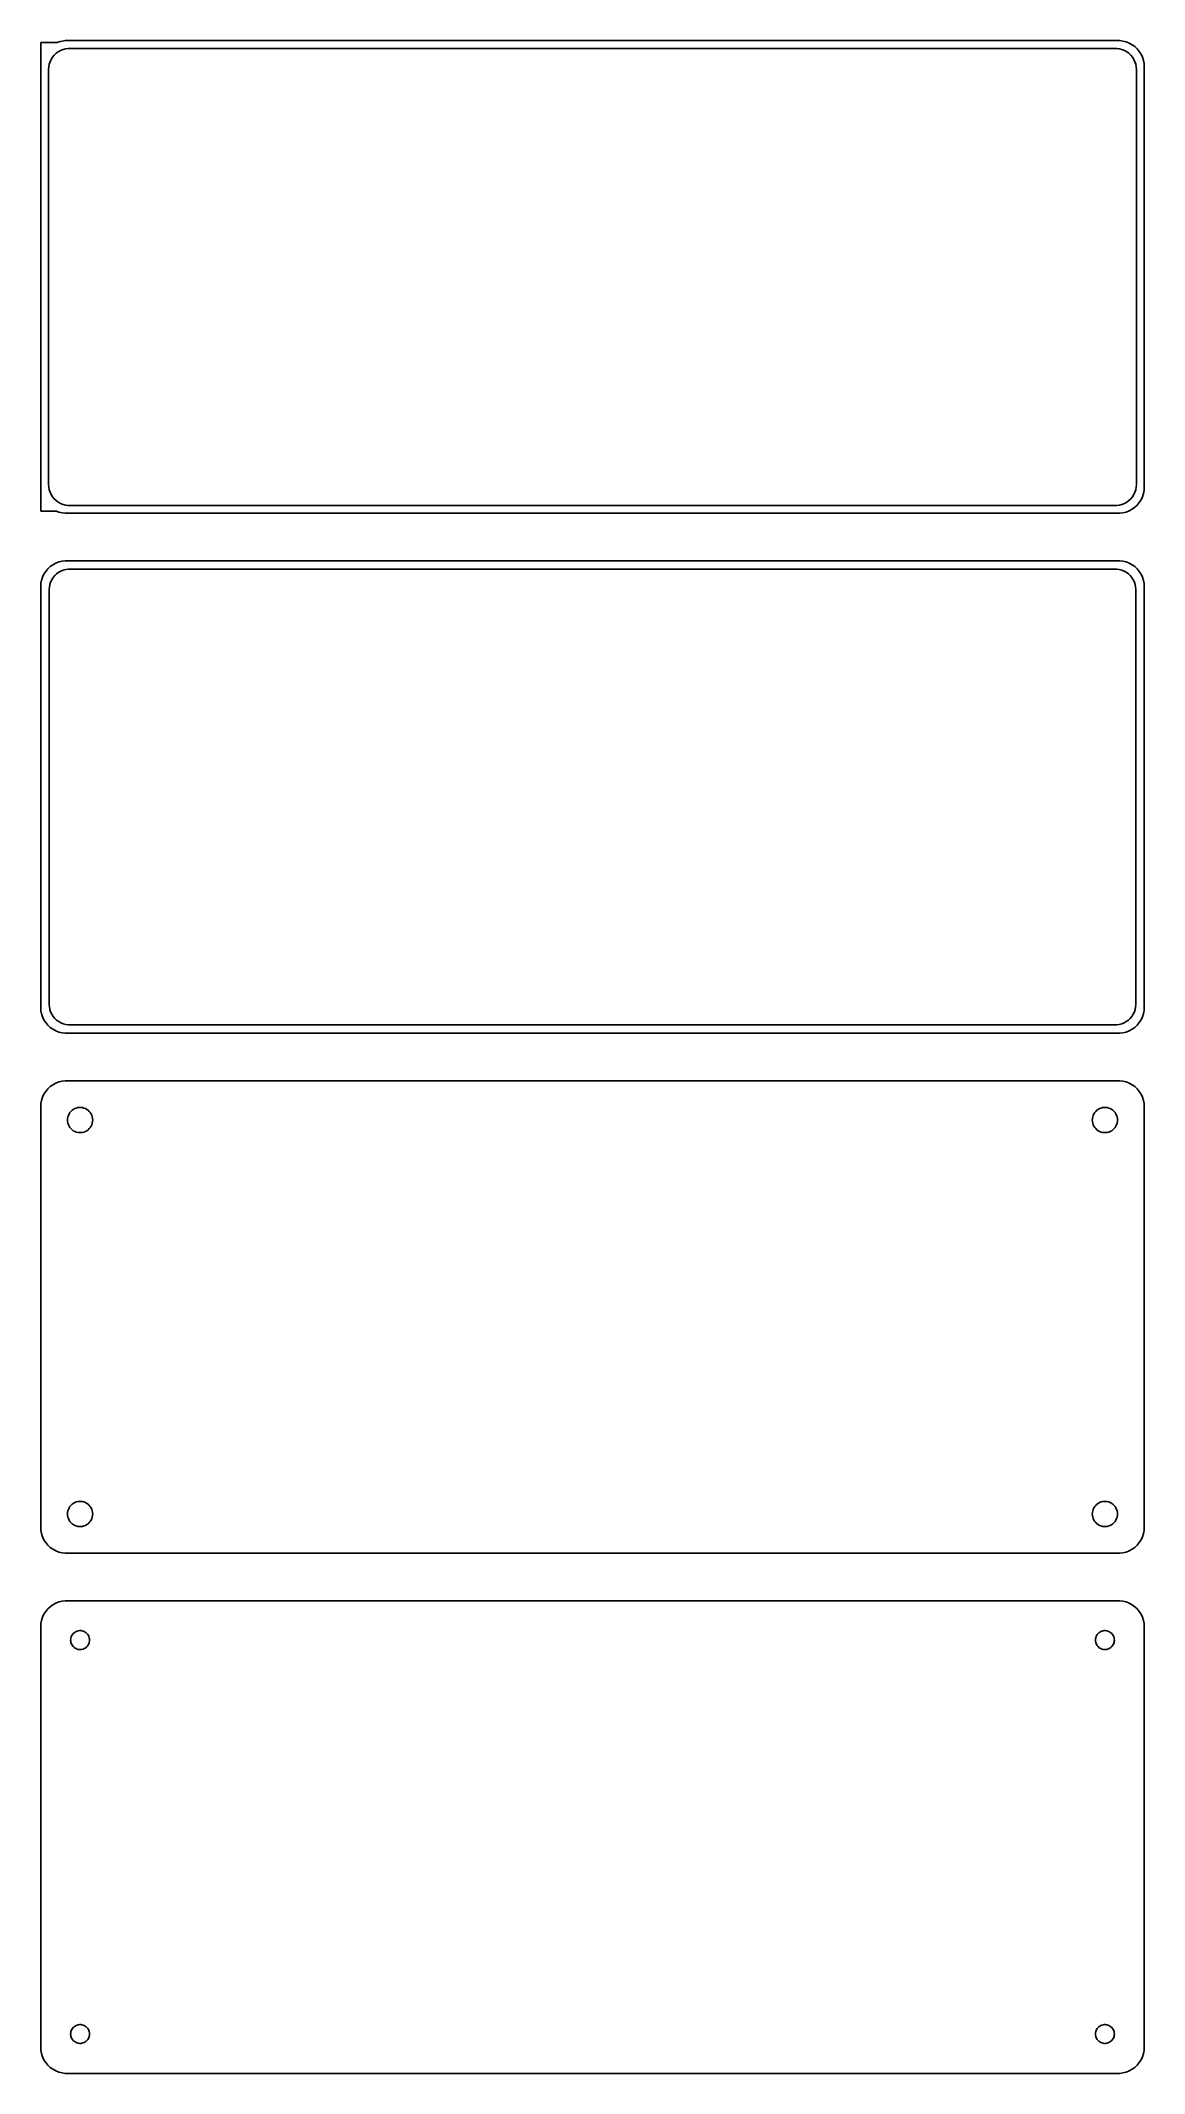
# Model space of a CAD drawing. Header units: metres. Extents: x -105 to 105, y 252 to 639.
import ezdxf

# ---------------------------------------------------------------- set-up
doc = ezdxf.new("R2010")
doc.units = ezdxf.units.M

msp = doc.modelspace()

# ---------------------------------------------------------------- linework, layer by layer
for p, q in [((-102, 638.615), (-105, 638.615)), ((-105, 638.615), (-105, 549.385)), ((-101.545, 638.755), (-102, 638.575)), ((-102, 638.575), (-102, 638.615)), ((-100.937, 638.911), (-101.545, 638.755)), ((-100.314, 638.99), (-100.937, 638.911)), ((100.314, 638.99), (-100.314, 638.99)), ((100.937, 638.911), (100.314, 638.99)), ((101.545, 638.755), (100.937, 638.911)), ((102.129, 638.524), (101.545, 638.755)), ((102.679, 638.222), (102.129, 638.524)), ((-103.374, 634.495), (-103.219, 634.972)), ((-103.219, 634.972), (-103.005, 635.427)), ((-103.005, 635.427), (-102.736, 635.851)), ((-102.736, 635.851), (-102.416, 636.238)), ((-102.416, 636.238), (-102.05, 636.582)), ((-102.05, 636.582), (-101.643, 636.877)), ((-101.643, 636.877), (-101.203, 637.119)), ((-101.203, 637.119), (-100.736, 637.304)), ((-100.736, 637.304), (-100.25, 637.429)), ((-100.25, 637.429), (-99.7512, 637.492)), ((-99.7512, 637.492), (99.7512, 637.492)), ((99.7512, 637.492), (100.25, 637.429)), ((100.25, 637.429), (100.736, 637.304)), ((100.736, 637.304), (101.203, 637.119)), ((101.203, 637.119), (101.643, 636.877)), ((101.643, 636.877), (102.05, 636.582)), ((102.05, 636.582), (102.416, 636.238)), ((102.416, 636.238), (102.736, 635.851)), ((103.187, 637.853), (102.679, 638.222)), ((102.736, 635.851), (103.005, 635.427)), ((103.005, 635.427), (103.219, 634.972)), ((103.645, 637.423), (103.187, 637.853)), ((103.219, 634.972), (103.374, 634.495)), ((104.045, 636.939), (103.645, 637.423)), ((104.382, 636.409), (104.045, 636.939)), ((104.649, 635.841), (104.382, 636.409)), ((104.843, 635.243), (104.649, 635.841)), ((104.961, 634.627), (104.843, 635.243)), ((-103.5, 633.5), (-103.468, 634.001)), ((-103.5, 554.5), (-103.5, 633.5)), ((-103.468, 634.001), (-103.374, 634.495)), ((103.374, 634.495), (103.468, 634.001)), ((103.468, 634.001), (103.5, 633.5)), ((103.5, 633.5), (103.5, 554.5)), ((105, 634), (104.961, 634.627)), ((105, 554), (105, 634)), ((-103.468, 553.999), (-103.5, 554.5)), ((-103.374, 553.505), (-103.468, 553.999)), ((-103.219, 553.028), (-103.374, 553.505)), ((103.374, 553.505), (103.219, 553.028)), ((103.468, 553.999), (103.374, 553.505)), ((103.5, 554.5), (103.468, 553.999)), ((104.961, 553.373), (105, 554)), ((-103.005, 552.573), (-103.219, 553.028)), ((-102.736, 552.149), (-103.005, 552.573)), ((-102.416, 551.762), (-102.736, 552.149)), ((-102.05, 551.418), (-102.416, 551.762)), ((-101.643, 551.123), (-102.05, 551.418)), ((-101.203, 550.881), (-101.643, 551.123)), ((-100.736, 550.696), (-101.203, 550.881)), ((-100.25, 550.571), (-100.736, 550.696)), ((-99.7512, 550.508), (-100.25, 550.571)), ((99.7512, 550.508), (-99.7512, 550.508)), ((100.25, 550.571), (99.7512, 550.508)), ((100.736, 550.696), (100.25, 550.571)), ((101.203, 550.881), (100.736, 550.696)), ((101.643, 551.123), (101.203, 550.881)), ((102.05, 551.418), (101.643, 551.123)), ((102.416, 551.762), (102.05, 551.418)), ((102.129, 549.476), (102.679, 549.778)), ((102.736, 552.149), (102.416, 551.762)), ((102.679, 549.778), (103.187, 550.147)), ((103.005, 552.573), (102.736, 552.149)), ((103.219, 553.028), (103.005, 552.573)), ((103.187, 550.147), (103.645, 550.577)), ((103.645, 550.577), (104.045, 551.061)), ((104.045, 551.061), (104.382, 551.591)), ((104.382, 551.591), (104.649, 552.159)), ((104.649, 552.159), (104.843, 552.757)), ((104.843, 552.757), (104.961, 553.373)), ((-105, 549.385), (-102, 549.385)), ((-102, 549.385), (-102, 549.425)), ((-102, 549.425), (-101.545, 549.245)), ((-101.545, 549.245), (-100.937, 549.089)), ((-100.937, 549.089), (-100.314, 549.01)), ((-100.314, 549.01), (100.314, 549.01)), ((100.314, 549.01), (100.937, 549.089)), ((100.937, 549.089), (101.545, 549.245)), ((101.545, 549.245), (102.129, 549.476)), ((-104.045, 537.939), (-104.382, 537.409)), ((-103.645, 538.423), (-104.045, 537.939)), ((-103.187, 538.853), (-103.645, 538.423)), ((-102.679, 539.222), (-103.187, 538.853)), ((-102.129, 539.524), (-102.679, 539.222)), ((-101.545, 539.755), (-102.129, 539.524)), ((-101.575, 537.77), (-101.149, 538.004)), ((-100.937, 539.911), (-101.545, 539.755)), ((-101.149, 538.004), (-100.697, 538.183)), ((-100.314, 539.99), (-100.937, 539.911)), ((-100.697, 538.183), (-100.226, 538.304)), ((100.314, 539.99), (-100.314, 539.99)), ((-100.226, 538.304), (-99.7432, 538.365)), ((-99.7432, 538.365), (99.7432, 538.365)), ((99.7432, 538.365), (100.226, 538.304)), ((100.226, 538.304), (100.697, 538.183)), ((100.937, 539.911), (100.314, 539.99)), ((100.697, 538.183), (101.149, 538.004)), ((101.545, 539.755), (100.937, 539.911)), ((101.149, 538.004), (101.575, 537.77)), ((102.129, 539.524), (101.545, 539.755)), ((102.679, 539.222), (102.129, 539.524)), ((103.187, 538.853), (102.679, 539.222)), ((103.645, 538.423), (103.187, 538.853)), ((104.045, 537.939), (103.645, 538.423)), ((104.382, 537.409), (104.045, 537.939)), ((-104.9, 535.944), (-105, 535.944)), ((-105, 535.944), (-105, 454.056)), ((-104.843, 536.243), (-104.9, 535.944)), ((-104.649, 536.841), (-104.843, 536.243)), ((-104.382, 537.409), (-104.649, 536.841)), ((-103.373, 534.5), (-103.342, 534.985)), ((-103.373, 455.5), (-103.373, 534.5)), ((-103.342, 534.985), (-103.251, 535.463)), ((-103.251, 535.463), (-103.101, 535.926)), ((-103.101, 535.926), (-102.894, 536.366)), ((-102.894, 536.366), (-102.633, 536.776)), ((-102.633, 536.776), (-102.323, 537.151)), ((-102.323, 537.151), (-101.969, 537.484)), ((-101.969, 537.484), (-101.575, 537.77)), ((101.575, 537.77), (101.969, 537.484)), ((101.969, 537.484), (102.323, 537.151)), ((102.323, 537.151), (102.633, 536.776)), ((102.633, 536.776), (102.894, 536.366)), ((102.894, 536.366), (103.101, 535.926)), ((103.101, 535.926), (103.251, 535.463)), ((103.251, 535.463), (103.342, 534.985)), ((103.342, 534.985), (103.373, 534.5)), ((103.373, 534.5), (103.373, 455.5)), ((104.649, 536.841), (104.382, 537.409)), ((104.843, 536.243), (104.649, 536.841)), ((104.961, 535.627), (104.843, 536.243)), ((105, 535), (104.961, 535.627)), ((105, 455), (105, 535)), ((-105, 454.056), (-104.9, 454.056)), ((-104.9, 454.056), (-104.843, 453.757)), ((-104.843, 453.757), (-104.649, 453.159)), ((-104.649, 453.159), (-104.382, 452.591)), ((-103.342, 455.015), (-103.373, 455.5)), ((-103.251, 454.537), (-103.342, 455.015)), ((-103.101, 454.074), (-103.251, 454.537)), ((-102.894, 453.634), (-103.101, 454.074)), ((-102.633, 453.224), (-102.894, 453.634)), ((-102.323, 452.849), (-102.633, 453.224)), ((-101.969, 452.516), (-102.323, 452.849)), ((102.323, 452.849), (101.969, 452.516)), ((102.633, 453.224), (102.323, 452.849)), ((102.894, 453.634), (102.633, 453.224)), ((103.101, 454.074), (102.894, 453.634)), ((103.251, 454.537), (103.101, 454.074)), ((103.342, 455.015), (103.251, 454.537)), ((103.373, 455.5), (103.342, 455.015)), ((104.382, 452.591), (104.649, 453.159)), ((104.649, 453.159), (104.843, 453.757)), ((104.843, 453.757), (104.961, 454.373)), ((104.961, 454.373), (105, 455)), ((-104.382, 452.591), (-104.045, 452.061)), ((-104.045, 452.061), (-103.645, 451.577)), ((-103.645, 451.577), (-103.187, 451.147)), ((-103.187, 451.147), (-102.679, 450.778)), ((-102.679, 450.778), (-102.129, 450.476)), ((-102.129, 450.476), (-101.545, 450.245)), ((-101.575, 452.23), (-101.969, 452.516)), ((-101.149, 451.996), (-101.575, 452.23)), ((-101.545, 450.245), (-100.937, 450.089)), ((-100.697, 451.817), (-101.149, 451.996)), ((-100.937, 450.089), (-100.314, 450.01)), ((-100.226, 451.696), (-100.697, 451.817)), ((-100.314, 450.01), (100.314, 450.01)), ((-99.7432, 451.635), (-100.226, 451.696)), ((99.7432, 451.635), (-99.7432, 451.635)), ((100.226, 451.696), (99.7432, 451.635)), ((100.697, 451.817), (100.226, 451.696)), ((100.314, 450.01), (100.937, 450.089)), ((101.149, 451.996), (100.697, 451.817)), ((100.937, 450.089), (101.545, 450.245)), ((101.575, 452.23), (101.149, 451.996)), ((101.545, 450.245), (102.129, 450.476)), ((101.969, 452.516), (101.575, 452.23)), ((102.129, 450.476), (102.679, 450.778)), ((102.679, 450.778), (103.187, 451.147)), ((103.187, 451.147), (103.645, 451.577)), ((103.645, 451.577), (104.045, 452.061)), ((104.045, 452.061), (104.382, 452.591)), ((-104.649, 437.841), (-104.843, 437.243)), ((-104.382, 438.409), (-104.649, 437.841)), ((-104.045, 438.939), (-104.382, 438.409)), ((-103.645, 439.423), (-104.045, 438.939)), ((-103.187, 439.853), (-103.645, 439.423)), ((-102.679, 440.222), (-103.187, 439.853)), ((-102.129, 440.524), (-102.679, 440.222)), ((-101.545, 440.755), (-102.129, 440.524)), ((-100.937, 440.911), (-101.545, 440.755)), ((-100.314, 440.99), (-100.937, 440.911)), ((100.314, 440.99), (-100.314, 440.99)), ((100.937, 440.911), (100.314, 440.99)), ((101.545, 440.755), (100.937, 440.911)), ((102.129, 440.524), (101.545, 440.755)), ((102.679, 440.222), (102.129, 440.524)), ((103.187, 439.853), (102.679, 440.222)), ((103.645, 439.423), (103.187, 439.853)), ((104.045, 438.939), (103.645, 439.423)), ((104.382, 438.409), (104.045, 438.939)), ((104.649, 437.841), (104.382, 438.409)), ((104.843, 437.243), (104.649, 437.841)), ((-104.961, 436.627), (-105, 436)), ((-105, 436), (-105, 356)), ((-104.843, 437.243), (-104.961, 436.627)), ((-99.9, 433.5), (-99.8811, 433.801)), ((-99.8811, 433.199), (-99.9, 433.5)), ((-99.8811, 433.801), (-99.8246, 434.097)), ((-99.8246, 434.097), (-99.7315, 434.383)), ((-99.7315, 434.383), (-99.6031, 434.656)), ((-99.6031, 434.656), (-99.4416, 434.911)), ((-99.4416, 434.911), (-99.2495, 435.143)), ((-99.2495, 435.143), (-99.0298, 435.349)), ((-99.0298, 435.349), (-98.786, 435.526)), ((-98.786, 435.526), (-98.5219, 435.672)), ((-98.5219, 435.672), (-98.2416, 435.783)), ((-98.2416, 435.783), (-97.9497, 435.857)), ((-97.9497, 435.857), (-97.6507, 435.895)), ((-97.6507, 435.895), (-97.3493, 435.895)), ((-97.3493, 435.895), (-97.0503, 435.857)), ((-97.0503, 435.857), (-96.7584, 435.783)), ((-96.7584, 435.783), (-96.4781, 435.672)), ((-96.4781, 435.672), (-96.214, 435.526)), ((-96.214, 435.526), (-95.9702, 435.349)), ((-95.9702, 435.349), (-95.7505, 435.143)), ((-95.7505, 435.143), (-95.5583, 434.911)), ((-95.5583, 434.911), (-95.3969, 434.656)), ((-95.3969, 434.656), (-95.2685, 434.383)), ((-95.2685, 434.383), (-95.1754, 434.097)), ((-95.1754, 434.097), (-95.1189, 433.801)), ((-95.1189, 433.801), (-95.1, 433.5)), ((-95.1, 433.5), (-95.1189, 433.199)), ((95.1, 433.5), (95.1189, 433.801)), ((95.1189, 433.199), (95.1, 433.5)), ((95.1189, 433.801), (95.1754, 434.097)), ((95.1754, 434.097), (95.2685, 434.383)), ((95.2685, 434.383), (95.3969, 434.656)), ((95.3969, 434.656), (95.5583, 434.911)), ((95.5583, 434.911), (95.7505, 435.143)), ((95.7505, 435.143), (95.9702, 435.349)), ((95.9702, 435.349), (96.214, 435.526)), ((96.214, 435.526), (96.4781, 435.672)), ((96.4781, 435.672), (96.7584, 435.783)), ((96.7584, 435.783), (97.0503, 435.857)), ((97.0503, 435.857), (97.3493, 435.895)), ((97.3493, 435.895), (97.6507, 435.895)), ((97.6507, 435.895), (97.9497, 435.857)), ((97.9497, 435.857), (98.2416, 435.783)), ((98.2416, 435.783), (98.5219, 435.672)), ((98.5219, 435.672), (98.786, 435.526)), ((98.786, 435.526), (99.0298, 435.349)), ((99.0298, 435.349), (99.2495, 435.143)), ((99.2495, 435.143), (99.4416, 434.911)), ((99.4416, 434.911), (99.6031, 434.656)), ((99.6031, 434.656), (99.7315, 434.383)), ((99.7315, 434.383), (99.8246, 434.097)), ((99.8246, 434.097), (99.8811, 433.801)), ((99.8811, 433.801), (99.9, 433.5)), ((99.9, 433.5), (99.8811, 433.199)), ((104.961, 436.627), (104.843, 437.243)), ((105, 436), (104.961, 436.627)), ((105, 356), (105, 436)), ((-99.8246, 432.903), (-99.8811, 433.199)), ((-99.7315, 432.617), (-99.8246, 432.903)), ((-99.6031, 432.344), (-99.7315, 432.617)), ((-99.4416, 432.089), (-99.6031, 432.344)), ((-99.2495, 431.857), (-99.4416, 432.089)), ((-99.0298, 431.651), (-99.2495, 431.857)), ((-98.786, 431.474), (-99.0298, 431.651)), ((-98.5219, 431.328), (-98.786, 431.474)), ((-98.2416, 431.217), (-98.5219, 431.328)), ((-97.9497, 431.143), (-98.2416, 431.217)), ((-97.6507, 431.105), (-97.9497, 431.143)), ((-97.3493, 431.105), (-97.6507, 431.105)), ((-97.0503, 431.143), (-97.3493, 431.105)), ((-96.7584, 431.217), (-97.0503, 431.143)), ((-96.4781, 431.328), (-96.7584, 431.217)), ((-96.214, 431.474), (-96.4781, 431.328)), ((-95.9702, 431.651), (-96.214, 431.474)), ((-95.7505, 431.857), (-95.9702, 431.651)), ((-95.5583, 432.089), (-95.7505, 431.857)), ((-95.3969, 432.344), (-95.5583, 432.089)), ((-95.2685, 432.617), (-95.3969, 432.344)), ((-95.1754, 432.903), (-95.2685, 432.617)), ((-95.1189, 433.199), (-95.1754, 432.903)), ((95.1754, 432.903), (95.1189, 433.199)), ((95.2685, 432.617), (95.1754, 432.903)), ((95.3969, 432.344), (95.2685, 432.617)), ((95.5583, 432.089), (95.3969, 432.344)), ((95.7505, 431.857), (95.5583, 432.089)), ((95.9702, 431.651), (95.7505, 431.857)), ((96.214, 431.474), (95.9702, 431.651)), ((96.4781, 431.328), (96.214, 431.474)), ((96.7584, 431.217), (96.4781, 431.328)), ((97.0503, 431.143), (96.7584, 431.217)), ((97.3493, 431.105), (97.0503, 431.143)), ((97.6507, 431.105), (97.3493, 431.105)), ((97.9497, 431.143), (97.6507, 431.105)), ((98.2416, 431.217), (97.9497, 431.143)), ((98.5219, 431.328), (98.2416, 431.217)), ((98.786, 431.474), (98.5219, 431.328)), ((99.0298, 431.651), (98.786, 431.474)), ((99.2495, 431.857), (99.0298, 431.651)), ((99.4416, 432.089), (99.2495, 431.857)), ((99.6031, 432.344), (99.4416, 432.089)), ((99.7315, 432.617), (99.6031, 432.344)), ((99.8246, 432.903), (99.7315, 432.617)), ((99.8811, 433.199), (99.8246, 432.903)), ((-99.6031, 359.656), (-99.4416, 359.911)), ((-99.4416, 359.911), (-99.2495, 360.143)), ((-99.2495, 360.143), (-99.0298, 360.349)), ((-99.0298, 360.349), (-98.786, 360.526)), ((-98.786, 360.526), (-98.5219, 360.672)), ((-98.5219, 360.672), (-98.2416, 360.783)), ((-98.2416, 360.783), (-97.9497, 360.857)), ((-97.9497, 360.857), (-97.6507, 360.895)), ((-97.6507, 360.895), (-97.3493, 360.895)), ((-97.3493, 360.895), (-97.0503, 360.857)), ((-97.0503, 360.857), (-96.7584, 360.783)), ((-96.7584, 360.783), (-96.4781, 360.672)), ((-96.4781, 360.672), (-96.214, 360.526)), ((-96.214, 360.526), (-95.9702, 360.349)), ((-95.9702, 360.349), (-95.7505, 360.143)), ((-95.7505, 360.143), (-95.5583, 359.911)), ((-95.5583, 359.911), (-95.3969, 359.656)), ((95.3969, 359.656), (95.5583, 359.911)), ((95.5583, 359.911), (95.7505, 360.143)), ((95.7505, 360.143), (95.9702, 360.349)), ((95.9702, 360.349), (96.214, 360.526)), ((96.214, 360.526), (96.4781, 360.672)), ((96.4781, 360.672), (96.7584, 360.783)), ((96.7584, 360.783), (97.0503, 360.857)), ((97.0503, 360.857), (97.3493, 360.895)), ((97.3493, 360.895), (97.6507, 360.895)), ((97.6507, 360.895), (97.9497, 360.857)), ((97.9497, 360.857), (98.2416, 360.783)), ((98.2416, 360.783), (98.5219, 360.672)), ((98.5219, 360.672), (98.786, 360.526)), ((98.786, 360.526), (99.0298, 360.349)), ((99.0298, 360.349), (99.2495, 360.143)), ((99.2495, 360.143), (99.4416, 359.911)), ((99.4416, 359.911), (99.6031, 359.656)), ((-99.9, 358.5), (-99.8811, 358.801)), ((-99.8811, 358.199), (-99.9, 358.5)), ((-99.8811, 358.801), (-99.8246, 359.097)), ((-99.8246, 357.903), (-99.8811, 358.199)), ((-99.8246, 359.097), (-99.7315, 359.383)), ((-99.7315, 357.617), (-99.8246, 357.903)), ((-99.7315, 359.383), (-99.6031, 359.656)), ((-99.6031, 357.344), (-99.7315, 357.617)), ((-99.4416, 357.089), (-99.6031, 357.344)), ((-99.2495, 356.857), (-99.4416, 357.089)), ((-99.0298, 356.651), (-99.2495, 356.857)), ((-98.786, 356.474), (-99.0298, 356.651)), ((-98.5219, 356.328), (-98.786, 356.474)), ((-98.2416, 356.217), (-98.5219, 356.328)), ((-97.9497, 356.143), (-98.2416, 356.217)), ((-97.6507, 356.105), (-97.9497, 356.143)), ((-97.3493, 356.105), (-97.6507, 356.105)), ((-97.0503, 356.143), (-97.3493, 356.105)), ((-96.7584, 356.217), (-97.0503, 356.143)), ((-96.4781, 356.328), (-96.7584, 356.217)), ((-96.214, 356.474), (-96.4781, 356.328)), ((-95.9702, 356.651), (-96.214, 356.474)), ((-95.7505, 356.857), (-95.9702, 356.651)), ((-95.5583, 357.089), (-95.7505, 356.857)), ((-95.3969, 357.344), (-95.5583, 357.089)), ((-95.3969, 359.656), (-95.2685, 359.383)), ((-95.2685, 357.617), (-95.3969, 357.344)), ((-95.2685, 359.383), (-95.1754, 359.097)), ((-95.1754, 357.903), (-95.2685, 357.617)), ((-95.1754, 359.097), (-95.1189, 358.801)), ((-95.1189, 358.199), (-95.1754, 357.903)), ((-95.1189, 358.801), (-95.1, 358.5)), ((-95.1, 358.5), (-95.1189, 358.199)), ((95.1, 358.5), (95.1189, 358.801)), ((95.1189, 358.199), (95.1, 358.5)), ((95.1189, 358.801), (95.1754, 359.097)), ((95.1754, 357.903), (95.1189, 358.199)), ((95.1754, 359.097), (95.2685, 359.383)), ((95.2685, 357.617), (95.1754, 357.903)), ((95.2685, 359.383), (95.3969, 359.656)), ((95.3969, 357.344), (95.2685, 357.617)), ((95.5583, 357.089), (95.3969, 357.344)), ((95.7505, 356.857), (95.5583, 357.089)), ((95.9702, 356.651), (95.7505, 356.857)), ((96.214, 356.474), (95.9702, 356.651)), ((96.4781, 356.328), (96.214, 356.474)), ((96.7584, 356.217), (96.4781, 356.328)), ((97.0503, 356.143), (96.7584, 356.217)), ((97.3493, 356.105), (97.0503, 356.143)), ((97.6507, 356.105), (97.3493, 356.105)), ((97.9497, 356.143), (97.6507, 356.105)), ((98.2416, 356.217), (97.9497, 356.143)), ((98.5219, 356.328), (98.2416, 356.217)), ((98.786, 356.474), (98.5219, 356.328)), ((99.0298, 356.651), (98.786, 356.474)), ((99.2495, 356.857), (99.0298, 356.651)), ((99.4416, 357.089), (99.2495, 356.857)), ((99.6031, 357.344), (99.4416, 357.089)), ((99.6031, 359.656), (99.7315, 359.383)), ((99.7315, 357.617), (99.6031, 357.344)), ((99.7315, 359.383), (99.8246, 359.097)), ((99.8246, 357.903), (99.7315, 357.617)), ((99.8246, 359.097), (99.8811, 358.801)), ((99.8811, 358.199), (99.8246, 357.903)), ((99.8811, 358.801), (99.9, 358.5)), ((99.9, 358.5), (99.8811, 358.199)), ((-105, 356), (-104.961, 355.373)), ((-104.961, 355.373), (-104.843, 354.757)), ((-104.843, 354.757), (-104.649, 354.159)), ((-104.649, 354.159), (-104.382, 353.591)), ((-104.382, 353.591), (-104.045, 353.061)), ((-104.045, 353.061), (-103.645, 352.577)), ((-103.645, 352.577), (-103.187, 352.147)), ((103.187, 352.147), (103.645, 352.577)), ((103.645, 352.577), (104.045, 353.061)), ((104.045, 353.061), (104.382, 353.591)), ((104.382, 353.591), (104.649, 354.159)), ((104.649, 354.159), (104.843, 354.757)), ((104.843, 354.757), (104.961, 355.373)), ((104.961, 355.373), (105, 356)), ((-103.187, 352.147), (-102.679, 351.778)), ((-102.679, 351.778), (-102.129, 351.476)), ((-102.129, 351.476), (-101.545, 351.245)), ((-101.545, 351.245), (-100.937, 351.089)), ((-100.937, 351.089), (-100.314, 351.01)), ((-100.314, 351.01), (100.314, 351.01)), ((100.314, 351.01), (100.937, 351.089)), ((100.937, 351.089), (101.545, 351.245)), ((101.545, 351.245), (102.129, 351.476)), ((102.129, 351.476), (102.679, 351.778)), ((102.679, 351.778), (103.187, 352.147)), ((-103.187, 340.853), (-103.645, 340.423)), ((-102.679, 341.222), (-103.187, 340.853)), ((-102.129, 341.524), (-102.679, 341.222)), ((-101.545, 341.755), (-102.129, 341.524)), ((-100.937, 341.911), (-101.545, 341.755)), ((-100.314, 341.99), (-100.937, 341.911)), ((100.314, 341.99), (-100.314, 341.99)), ((100.937, 341.911), (100.314, 341.99)), ((101.545, 341.755), (100.937, 341.911)), ((102.129, 341.524), (101.545, 341.755)), ((102.679, 341.222), (102.129, 341.524)), ((103.187, 340.853), (102.679, 341.222)), ((103.645, 340.423), (103.187, 340.853)), ((-104.961, 337.627), (-105, 337)), ((-105, 337), (-105, 257)), ((-104.843, 338.243), (-104.961, 337.627)), ((-104.649, 338.841), (-104.843, 338.243)), ((-104.382, 339.409), (-104.649, 338.841)), ((-104.045, 339.939), (-104.382, 339.409)), ((-103.645, 340.423), (-104.045, 339.939)), ((104.045, 339.939), (103.645, 340.423)), ((104.382, 339.409), (104.045, 339.939)), ((104.649, 338.841), (104.382, 339.409)), ((104.843, 338.243), (104.649, 338.841)), ((104.961, 337.627), (104.843, 338.243)), ((105, 337), (104.961, 337.627)), ((105, 257), (105, 337)), ((-99.3, 334.5), (-99.2858, 334.726)), ((-99.2858, 334.274), (-99.3, 334.5)), ((-99.2858, 334.726), (-99.2434, 334.948)), ((-99.2434, 334.052), (-99.2858, 334.274)), ((-99.2434, 334.948), (-99.1736, 335.163)), ((-99.1736, 333.837), (-99.2434, 334.052)), ((-99.1736, 335.163), (-99.0773, 335.367)), ((-99.0773, 333.633), (-99.1736, 333.837)), ((-99.0773, 335.367), (-98.9562, 335.558)), ((-98.9562, 333.442), (-99.0773, 333.633)), ((-98.9562, 335.558), (-98.8121, 335.732)), ((-98.8121, 333.268), (-98.9562, 333.442)), ((-98.8121, 335.732), (-98.6474, 335.887)), ((-98.6474, 333.113), (-98.8121, 333.268)), ((-98.6474, 335.887), (-98.4645, 336.02)), ((-98.4645, 332.98), (-98.6474, 333.113)), ((-98.4645, 336.02), (-98.2664, 336.129)), ((-98.2664, 332.871), (-98.4645, 332.98)), ((-98.2664, 336.129), (-98.0562, 336.212)), ((-98.0562, 332.788), (-98.2664, 332.871)), ((-98.0562, 336.212), (-97.8373, 336.268)), ((-97.8373, 336.268), (-97.613, 336.296)), ((-97.613, 336.296), (-97.387, 336.296)), ((-97.387, 336.296), (-97.1627, 336.268)), ((-97.1627, 336.268), (-96.9438, 336.212)), ((-96.9438, 336.212), (-96.7336, 336.129)), ((-96.7336, 332.871), (-96.9438, 332.788)), ((-96.7336, 336.129), (-96.5355, 336.02)), ((-96.5355, 332.98), (-96.7336, 332.871)), ((-96.5355, 336.02), (-96.3526, 335.887)), ((-96.3526, 333.113), (-96.5355, 332.98)), ((-96.3526, 335.887), (-96.1879, 335.732)), ((-96.1879, 333.268), (-96.3526, 333.113)), ((-96.1879, 335.732), (-96.0438, 335.558)), ((-96.0438, 333.442), (-96.1879, 333.268)), ((-96.0438, 335.558), (-95.9226, 335.367)), ((-95.9226, 333.633), (-96.0438, 333.442)), ((-95.9226, 335.367), (-95.8264, 335.163)), ((-95.8264, 333.837), (-95.9226, 333.633)), ((-95.8264, 335.163), (-95.7565, 334.948)), ((-95.7565, 334.052), (-95.8264, 333.837)), ((-95.7565, 334.948), (-95.7142, 334.726)), ((-95.7142, 334.274), (-95.7565, 334.052)), ((-95.7142, 334.726), (-95.7, 334.5)), ((-95.7, 334.5), (-95.7142, 334.274)), ((95.7, 334.5), (95.7142, 334.726)), ((95.7142, 334.274), (95.7, 334.5)), ((95.7142, 334.726), (95.7565, 334.948)), ((95.7565, 334.052), (95.7142, 334.274)), ((95.7565, 334.948), (95.8264, 335.163)), ((95.8264, 333.837), (95.7565, 334.052)), ((95.8264, 335.163), (95.9226, 335.367)), ((95.9226, 333.633), (95.8264, 333.837)), ((95.9226, 335.367), (96.0438, 335.558)), ((96.0438, 333.442), (95.9226, 333.633)), ((96.0438, 335.558), (96.1879, 335.732)), ((96.1879, 333.268), (96.0438, 333.442)), ((96.1879, 335.732), (96.3526, 335.887)), ((96.3526, 333.113), (96.1879, 333.268)), ((96.3526, 335.887), (96.5355, 336.02)), ((96.5355, 332.98), (96.3526, 333.113)), ((96.5355, 336.02), (96.7336, 336.129)), ((96.7336, 332.871), (96.5355, 332.98)), ((96.7336, 336.129), (96.9438, 336.212)), ((96.9438, 332.788), (96.7336, 332.871)), ((96.9438, 336.212), (97.1627, 336.268)), ((97.1627, 336.268), (97.387, 336.296)), ((97.387, 336.296), (97.613, 336.296)), ((97.613, 336.296), (97.8373, 336.268)), ((97.8373, 336.268), (98.0562, 336.212)), ((98.0562, 336.212), (98.2664, 336.129)), ((98.2664, 332.871), (98.0562, 332.788)), ((98.2664, 336.129), (98.4645, 336.02)), ((98.4645, 332.98), (98.2664, 332.871)), ((98.4645, 336.02), (98.6474, 335.887)), ((98.6474, 333.113), (98.4645, 332.98)), ((98.6474, 335.887), (98.8121, 335.732)), ((98.8121, 333.268), (98.6474, 333.113)), ((98.8121, 335.732), (98.9562, 335.558)), ((98.9562, 333.442), (98.8121, 333.268)), ((98.9562, 335.558), (99.0773, 335.367)), ((99.0773, 333.633), (98.9562, 333.442)), ((99.0773, 335.367), (99.1736, 335.163)), ((99.1736, 333.837), (99.0773, 333.633)), ((99.1736, 335.163), (99.2434, 334.948)), ((99.2434, 334.052), (99.1736, 333.837)), ((99.2434, 334.948), (99.2858, 334.726)), ((99.2858, 334.274), (99.2434, 334.052)), ((99.2858, 334.726), (99.3, 334.5)), ((99.3, 334.5), (99.2858, 334.274)), ((-97.8373, 332.732), (-98.0562, 332.788)), ((-97.613, 332.704), (-97.8373, 332.732)), ((-97.387, 332.704), (-97.613, 332.704)), ((-97.1627, 332.732), (-97.387, 332.704)), ((-96.9438, 332.788), (-97.1627, 332.732)), ((97.1627, 332.732), (96.9438, 332.788)), ((97.387, 332.704), (97.1627, 332.732)), ((97.613, 332.704), (97.387, 332.704)), ((97.8373, 332.732), (97.613, 332.704)), ((98.0562, 332.788), (97.8373, 332.732)), ((-99.3, 259.5), (-99.2858, 259.726)), ((-99.2858, 259.274), (-99.3, 259.5)), ((-99.2858, 259.726), (-99.2434, 259.948)), ((-99.2434, 259.948), (-99.1736, 260.163)), ((-99.1736, 260.163), (-99.0773, 260.367)), ((-99.0773, 260.367), (-98.9562, 260.558)), ((-98.9562, 260.558), (-98.8121, 260.732)), ((-98.8121, 260.732), (-98.6474, 260.887)), ((-98.6474, 260.887), (-98.4645, 261.02)), ((-98.4645, 261.02), (-98.2664, 261.129)), ((-98.2664, 261.129), (-98.0562, 261.212)), ((-98.0562, 261.212), (-97.8373, 261.268)), ((-97.8373, 261.268), (-97.613, 261.296)), ((-97.613, 261.296), (-97.387, 261.296)), ((-97.387, 261.296), (-97.1627, 261.268)), ((-97.1627, 261.268), (-96.9438, 261.212)), ((-96.9438, 261.212), (-96.7336, 261.129)), ((-96.7336, 261.129), (-96.5355, 261.02)), ((-96.5355, 261.02), (-96.3526, 260.887)), ((-96.3526, 260.887), (-96.1879, 260.732)), ((-96.1879, 260.732), (-96.0438, 260.558)), ((-96.0438, 260.558), (-95.9226, 260.367)), ((-95.9226, 260.367), (-95.8264, 260.163)), ((-95.8264, 260.163), (-95.7565, 259.948)), ((-95.7565, 259.948), (-95.7142, 259.726)), ((-95.7142, 259.726), (-95.7, 259.5)), ((-95.7, 259.5), (-95.7142, 259.274)), ((95.7, 259.5), (95.7142, 259.726)), ((95.7142, 259.274), (95.7, 259.5)), ((95.7142, 259.726), (95.7565, 259.948)), ((95.7565, 259.948), (95.8264, 260.163)), ((95.8264, 260.163), (95.9226, 260.367)), ((95.9226, 260.367), (96.0438, 260.558)), ((96.0438, 260.558), (96.1879, 260.732)), ((96.1879, 260.732), (96.3526, 260.887)), ((96.3526, 260.887), (96.5355, 261.02)), ((96.5355, 261.02), (96.7336, 261.129)), ((96.7336, 261.129), (96.9438, 261.212)), ((96.9438, 261.212), (97.1627, 261.268)), ((97.1627, 261.268), (97.387, 261.296)), ((97.387, 261.296), (97.613, 261.296)), ((97.613, 261.296), (97.8373, 261.268)), ((97.8373, 261.268), (98.0562, 261.212)), ((98.0562, 261.212), (98.2664, 261.129)), ((98.2664, 261.129), (98.4645, 261.02)), ((98.4645, 261.02), (98.6474, 260.887)), ((98.6474, 260.887), (98.8121, 260.732)), ((98.8121, 260.732), (98.9562, 260.558)), ((98.9562, 260.558), (99.0773, 260.367)), ((99.0773, 260.367), (99.1736, 260.163)), ((99.1736, 260.163), (99.2434, 259.948)), ((99.2434, 259.948), (99.2858, 259.726)), ((99.2858, 259.726), (99.3, 259.5)), ((99.3, 259.5), (99.2858, 259.274)), ((-105, 257), (-104.961, 256.373)), ((-104.961, 256.373), (-104.843, 255.757)), ((-104.843, 255.757), (-104.649, 255.159)), ((-99.2434, 259.052), (-99.2858, 259.274)), ((-99.1736, 258.837), (-99.2434, 259.052)), ((-99.0773, 258.633), (-99.1736, 258.837)), ((-98.9562, 258.442), (-99.0773, 258.633)), ((-98.8121, 258.268), (-98.9562, 258.442)), ((-98.6474, 258.113), (-98.8121, 258.268)), ((-98.4645, 257.98), (-98.6474, 258.113)), ((-98.2664, 257.871), (-98.4645, 257.98)), ((-98.0562, 257.788), (-98.2664, 257.871)), ((-97.8373, 257.732), (-98.0562, 257.788)), ((-97.613, 257.704), (-97.8373, 257.732)), ((-97.387, 257.704), (-97.613, 257.704)), ((-97.1627, 257.732), (-97.387, 257.704)), ((-96.9438, 257.788), (-97.1627, 257.732)), ((-96.7336, 257.871), (-96.9438, 257.788)), ((-96.5355, 257.98), (-96.7336, 257.871)), ((-96.3526, 258.113), (-96.5355, 257.98)), ((-96.1879, 258.268), (-96.3526, 258.113)), ((-96.0438, 258.442), (-96.1879, 258.268)), ((-95.9226, 258.633), (-96.0438, 258.442)), ((-95.8264, 258.837), (-95.9226, 258.633)), ((-95.7565, 259.052), (-95.8264, 258.837)), ((-95.7142, 259.274), (-95.7565, 259.052)), ((95.7565, 259.052), (95.7142, 259.274)), ((95.8264, 258.837), (95.7565, 259.052)), ((95.9226, 258.633), (95.8264, 258.837)), ((96.0438, 258.442), (95.9226, 258.633)), ((96.1879, 258.268), (96.0438, 258.442)), ((96.3526, 258.113), (96.1879, 258.268)), ((96.5355, 257.98), (96.3526, 258.113)), ((96.7336, 257.871), (96.5355, 257.98)), ((96.9438, 257.788), (96.7336, 257.871)), ((97.1627, 257.732), (96.9438, 257.788)), ((97.387, 257.704), (97.1627, 257.732)), ((97.613, 257.704), (97.387, 257.704)), ((97.8373, 257.732), (97.613, 257.704)), ((98.0562, 257.788), (97.8373, 257.732)), ((98.2664, 257.871), (98.0562, 257.788)), ((98.4645, 257.98), (98.2664, 257.871)), ((98.6474, 258.113), (98.4645, 257.98)), ((98.8121, 258.268), (98.6474, 258.113)), ((98.9562, 258.442), (98.8121, 258.268)), ((99.0773, 258.633), (98.9562, 258.442)), ((99.1736, 258.837), (99.0773, 258.633)), ((99.2434, 259.052), (99.1736, 258.837)), ((99.2858, 259.274), (99.2434, 259.052)), ((104.649, 255.159), (104.843, 255.757)), ((104.843, 255.757), (104.961, 256.373)), ((104.961, 256.373), (105, 257)), ((-104.649, 255.159), (-104.382, 254.591)), ((-104.382, 254.591), (-104.045, 254.061)), ((-104.045, 254.061), (-103.645, 253.577)), ((-103.645, 253.577), (-103.187, 253.147)), ((-103.187, 253.147), (-102.679, 252.778)), ((-102.679, 252.778), (-102.129, 252.476)), ((-102.129, 252.476), (-101.545, 252.245)), ((-101.545, 252.245), (-100.937, 252.089)), ((-100.937, 252.089), (-100.314, 252.01)), ((-100.314, 252.01), (100.314, 252.01)), ((100.314, 252.01), (100.937, 252.089)), ((100.937, 252.089), (101.545, 252.245)), ((101.545, 252.245), (102.129, 252.476)), ((102.129, 252.476), (102.679, 252.778)), ((102.679, 252.778), (103.187, 253.147)), ((103.187, 253.147), (103.645, 253.577)), ((103.645, 253.577), (104.045, 254.061)), ((104.045, 254.061), (104.382, 254.591)), ((104.382, 254.591), (104.649, 255.159))]:
    msp.add_line(p, q)

doc.saveas('drawing.dxf')
